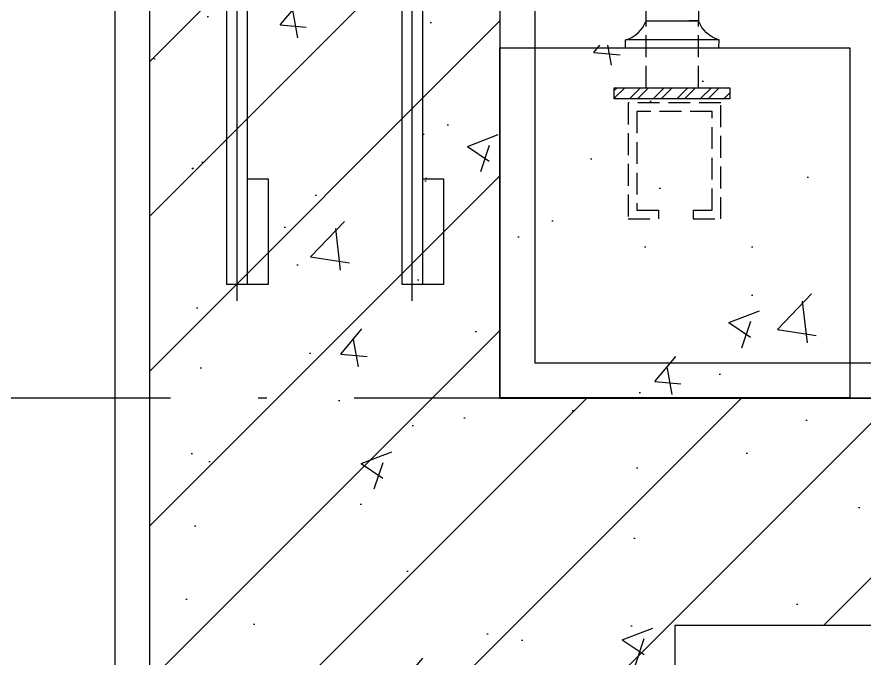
# Model space of a CAD drawing. Extents: x 6843040 to 15500510, y -6507076 to -4940511.
# Drawn here: x 7662646.2 to 7663130.8, y -6172693.8 to -6172326.9 of the extents above; entities that cross this region are included whole.
import ezdxf
from ezdxf.enums import TextEntityAlignment as Align

# ---------------------------------------------------------------- set-up
doc = ezdxf.new("R2010")
doc.units = 0
doc.header["$LTSCALE"] = 1000
doc.header["$MEASUREMENT"] = 0
for name, pattern in [('ACAD_ISO04W100', [30.5, 24, -3, 0.5, -3]), ('DASH', [0.35, 0.25, -0.1]), ('DOTE', [2.42, 2, -0.2, 0.02, -0.2])]:
    doc.linetypes.add(name, pattern=pattern)
for name, color, linetype in [('COLUMN', 10, 'Continuous'), ('DOTE', 8, 'DOTE'), ('E_LINE_1', 1, 'Continuous'), ('GC', 3, 'Continuous'), ('LT-dim 50', 253, 'Continuous'), ('LT-文字标注', 7, 'Continuous'), ('PUB_HACTH', 8, 'Continuous'), ('PUB_HATCH', 8, 'Continuous'), ('WALL6', 5, 'Continuous'), ('批荡层', 213, 'Continuous')]:
    doc.layers.add(name, color=color, linetype=linetype)
doc.styles.add('LT-文字标注', font='romans.shx', dxfattribs={"width": 0.8, "bigfont": 'gbhzfs.shx'})

# ---------------------------------------------------------------- blocks, each defined once
blk = doc.blocks.new('gtdwer34')
at = {"layer": 'WALL6'}
h = blk.add_hatch(dxfattribs=at)
h.set_pattern_fill('ANSI32', color=256, scale=2, style=0)
h.set_pattern_definition([(45, (2115741.957, -882245.928), (-6.73519209, 6.73519209), []), (45, (2115746.447, -882245.928), (-6.73519209, 6.73519209), [])])
h.paths.add_polyline_path([(44309.1, -285946.85), (44243.18, -285946.85), (44243.18, -285953.18), (44309.1, -285953.18)])
for p, q in [((44261.39, -285908.68), (44261.39, -284868.85)), ((44291.39, -285908.79), (44291.39, -284868.85))]:
    blk.add_line(p, q, dxfattribs=at)
at = {"layer": 'WALL6', "linetype": 'DASH', "ltscale": 0.05}
for p, q in [((44261.35, -285946.85), (44261.35, -285908.68)), ((44291.35, -285946.85), (44291.35, -285908.68))]:
    blk.add_line(p, q, dxfattribs=at)
at = {"layer": 'WALL6'}
for points in [[(44249.63, -285924.13), (44249.63, -285919.6, 0.231992), (44261.35, -285908.68), (44290.93, -285908.68)], [(44302.98, -285924.13), (44303.07, -285919.6, -0.231992), (44291.35, -285908.68), (44285.9, -285908.68)]]:
    blk.add_lwpolyline(points, format="xyb", dxfattribs=at)
blk.add_lwpolyline([(44303.07, -285919.6), (44250.05, -285919.6)], dxfattribs=at)
blk.add_lwpolyline([(44243.18, -285946.85), (44309.1, -285946.85), (44309.1, -285953.18), (44243.18, -285953.18)], close=True, dxfattribs=at)
at = {"layer": 'WALL6', "linetype": 'DASH', "ltscale": 0.05}
for points in [[(44288.2, -286021.86), (44304.07, -286021.86), (44304.07, -285955.42), (44251.04, -285955.42), (44251.04, -286021.86), (44268.39, -286021.86)], [(44304.07, -286021.86), (44304.07, -285955.42), (44251.04, -285955.42), (44251.04, -286021.86), (44268.39, -286021.86)], [(44288.2, -286016.86), (44299.07, -286016.86), (44299.07, -285960.42), (44256.04, -285960.42), (44256.04, -286016.86), (44268.39, -286016.86)], [(44268.39, -286016.86), (44268.39, -286021.86)], [(44288.2, -286016.86), (44288.2, -286021.86)]]:
    blk.add_lwpolyline(points, dxfattribs=at)
blk = doc.blocks.new('LT-BLK-20220127160324', base_point=(-28533.23, -2765.2))
at = {"color": 1, "linetype": 'ACAD_ISO04W100', "ltscale": 0.4}
for p, q in [((-28777.8, -2715.17), (-28533.23, -2715.17)), ((-28521.34, -2765.2), (-28586.02, -2765.2)), ((-28777.8, -2815.2), (-28533.23, -2815.2))]:
    blk.add_line(p, q, dxfattribs=at)
at = {"layer": 'GC', "color": 3}
blk.add_lwpolyline([(-28543.23, -2865.2), (-28543.23, -2665.2), (-28533.23, -2665.2), (-28533.23, -2865.2)], close=True, dxfattribs=at)
for points in [[(-28543.23, -2709.17), (-28768.23, -2709.17)], [(-28768.23, -2709.17), (-28768.23, -2733.17), (-28708.23, -2733.17), (-28708.23, -2721.17)], [(-28543.23, -2809.2), (-28768.23, -2809.2)], [(-28768.23, -2809.2), (-28768.23, -2833.2), (-28708.23, -2833.2), (-28708.23, -2821.2)]]:
    blk.add_lwpolyline(points, dxfattribs=at)
at = {"layer": 'GC', "ltscale": 3}
for points in [[(-28768.23, -2721.17), (-28543.23, -2721.17)], [(-28768.23, -2821.2), (-28543.23, -2821.2)]]:
    blk.add_lwpolyline(points, dxfattribs=at)
at = {"layer": 'LT-文字标注', "style": 'LT-文字标注', "width": 0.8}
blk.add_text('MJ-01', height=6, rotation=270, dxfattribs=at).set_placement((-28541.6, -2776.85), align=Align.BOTTOM_RIGHT)

msp = doc.modelspace()

# ---------------------------------------------------------------- hatches: boundary and pattern name
at = {"layer": 'PUB_HACTH'}
h = msp.add_hatch(dxfattribs=at)
h.set_pattern_fill('混凝土', color=256, scale=25)
h.set_pattern_definition([(50, (0, -0.04), (179.3150457, -15.6880337), [18.75, -206.25]), (355, (0, -0.04), (-34.6878334, 188.0480334), [15, -165]), (100.4514, (14.94, -1.34), (144.6273454, 172.3598855), [15.9350475, -175.285528]), (46.1842, (0, 49.96), (266.810262, -41.3797536), [28.125, -309.375]), (96.6356, (22.23, 46.52), (233.6656764, 243.529468), [23.902572, -262.92825]), (351.1842, (0, 49.96), (233.665486, 243.52965), [22.5, -247.5]), (21, (25, 37.46), (149.226763, -100.6547227), [18.75, -206.25]), (326, (25, 37.46), (60.828833, 181.2875113), [15, -165]), (71.4514, (37.44, 29.08), (210.055657, 80.6326242), [15.9350475, -175.285528]), (37.5, (0, -0.035), (3.03996383, 83.22346346), [0, -163, 0, -167.5, 0, -165.625]), (7.5, (0, -0.035), (65.7673844, 98.602928), [0, -95.5, 0, -159.25, 0, -63.125]), (327.5, (-55.75, -0.035), (133.45560904, -5.63871793), [0, -62.5, 0, -195, 0, -258.75]), (317.5, (-80.75, -0.04), (145.7965423, 25.0262456), [0, -81.25, 0, -129.5, 0, -183.75])])
h.paths.add_polyline_path([(7663121.71, -6172343.1), (7662922.07, -6172343.1), (7662922.07, -6172544.63), (7663121.71, -6172544.63)])
at = {"layer": 'PUB_HATCH'}
h = msp.add_hatch(dxfattribs=at)
h.set_pattern_fill('钢筋混凝土', color=256, scale=25, style=0)
h.set_pattern_definition([(45, (0, 0), (-44.19417382, 44.19417382), []), (50, (0, 0), (179.3150457, -15.6880337), [18.75, -206.25]), (355, (0, 0), (-34.6878334, 188.0480334), [15, -165]), (100.4514, (14.94, -1.3), (144.6273454, 172.3598855), [15.9350475, -175.285528]), (46.1842, (0, 50), (266.810262, -41.3797536), [28.125, -309.375]), (96.6356, (22.23, 46.55), (233.6656764, 243.529468), [23.902572, -262.92825]), (351.1842, (0, 50), (233.665486, 243.52965), [22.5, -247.5]), (21, (25, 37.5), (149.226763, -100.6547227), [18.75, -206.25]), (326, (25, 37.5), (60.828833, 181.2875113), [15, -165]), (71.4514, (37.44, 29.11), (210.055657, 80.6326242), [15.9350475, -175.285528]), (37.5, (0, 0), (3.03996383, 83.22346346), [0, -163, 0, -167.5, 0, -165.625]), (7.5, (0, 0), (65.7673844, 98.602928), [0, -95.5, 0, -159.25, 0, -63.125]), (327.5, (-55.75, 0), (133.45560904, -5.63871793), [0, -62.5, 0, -195, 0, -258.75]), (317.5, (-80.75, 0), (145.7965423, 25.0262456), [0, -81.25, 0, -129.5, 0, -183.75])])
h.paths.add_polyline_path([(7662722.07, -6174044.59), (7662722.07, -6172244.59), (7662922.07, -6172244.59), (7662922.07, -6172544.64), (7665106.05, -6172544.64), (7665106.05, -6172674.59), (7664622.07, -6172674.59), (7664622.07, -6174044.59), (7664222.07, -6174044.59), (7664222.07, -6172674.59), (7663022.07, -6172674.59), (7663022.07, -6174044.59)])

# ---------------------------------------------------------------- linework, layer by layer
at = {"layer": 'COLUMN'}
msp.add_lwpolyline([(7662722.07, -6174044.59), (7662722.07, -6172244.59), (7662922.07, -6172244.59), (7662922.07, -6172544.64), (7665106.05, -6172544.64), (7665106.05, -6172674.59), (7664622.07, -6172674.59), (7664622.07, -6174044.59), (7664222.07, -6174044.59), (7664222.07, -6172674.59), (7663022.07, -6172674.59), (7663022.07, -6174044.59)], close=True, dxfattribs=at)
at = {"layer": 'DOTE', "linetype": 'DOTE', "ltscale": 0.25}
msp.add_lwpolyline([(7661628.98, -6172544.59), (7665106.05, -6172544.59)], dxfattribs=at)
at = {"layer": 'E_LINE_1'}
msp.add_lwpolyline([(7662922.07, -6172544.59), (7662922.07, -6172344.59), (7663122.07, -6172344.59), (7663122.07, -6172544.59)], close=True, dxfattribs=at)
at = {"layer": '批荡层'}
msp.add_line((7662702.07, -6160316.21), (7662702.07, -6174070.59), dxfattribs=at)
msp.add_lwpolyline([(7662942.07, -6170064.59), (7662942.07, -6172524.59), (7665106.05, -6172524.59)], dxfattribs=at)

# ---------------------------------------------------------------- block references
at = {"layer": 'COLUMN'}
msp.add_blockref('gtdwer34', (7618744.39, -5886420.47), dxfattribs=at)
at = {"layer": 'LT-dim 50', "rotation": 90.00000000000001}
msp.add_blockref('LT-BLK-20220127160324', (7662822.07, -6172244.59), dxfattribs=at)

doc.saveas('drawing.dxf')
